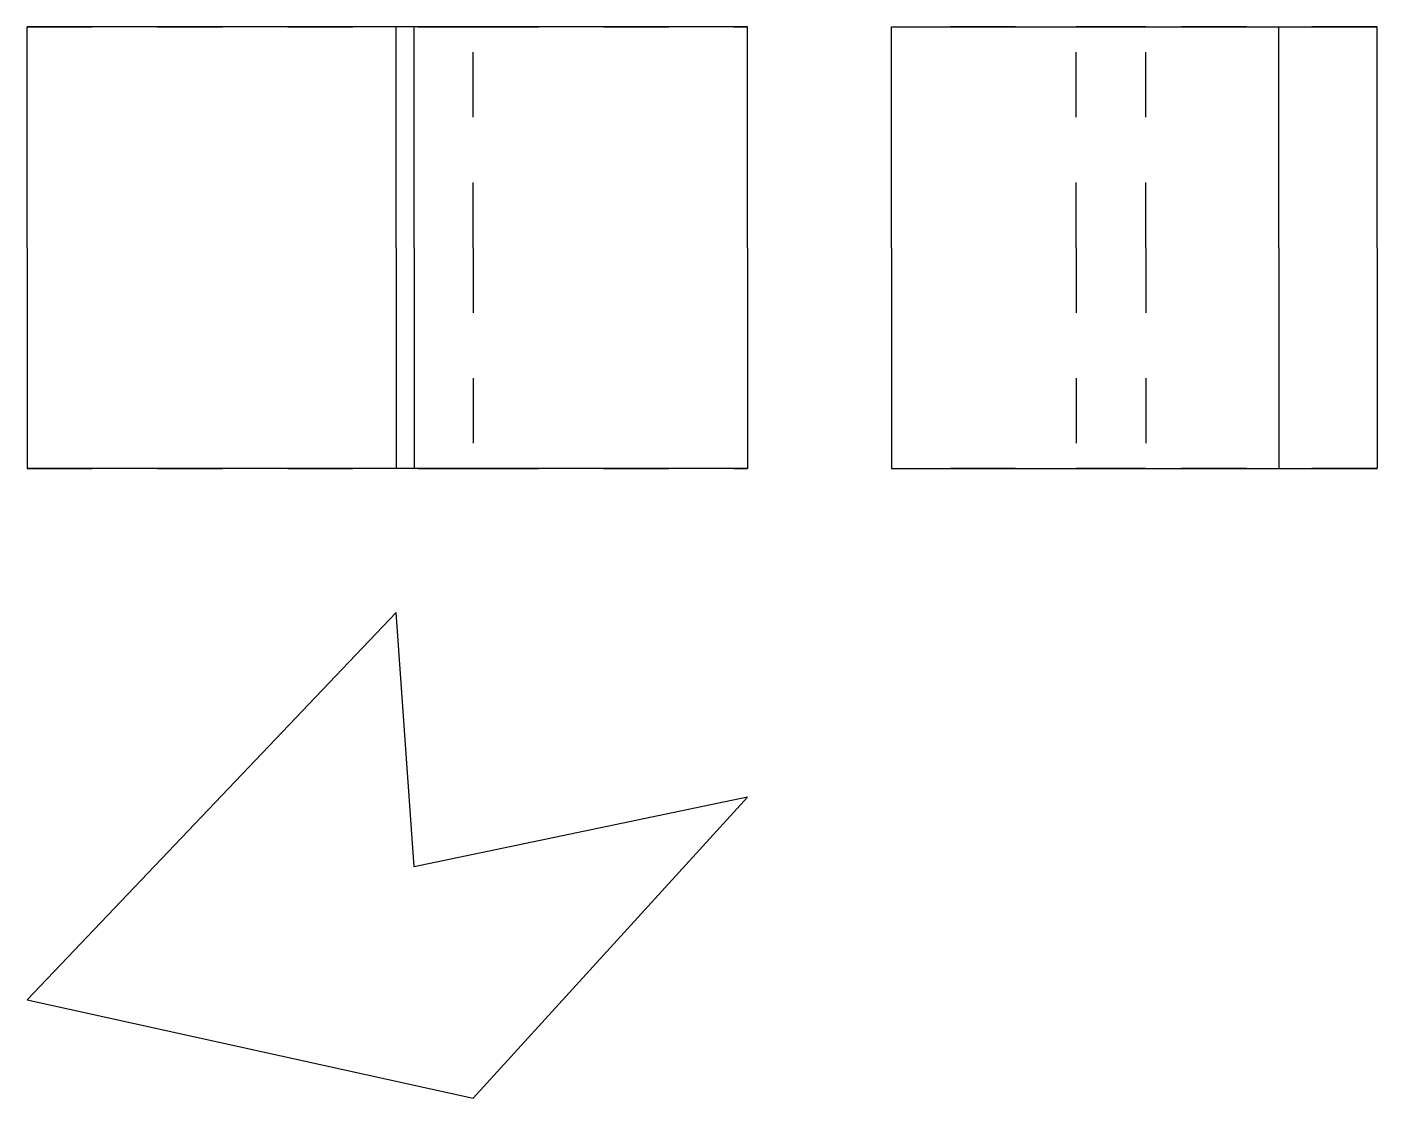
# Model space of a CAD drawing. Extents: x 0 to 2.07, y 0 to 1.64.
import ezdxf

# ---------------------------------------------------------------- set-up
doc = ezdxf.new("R2010")
doc.units = 0
doc.linetypes.add('HIDDEN', pattern=[0.055259, 0.036858, -0.018401])
for name, color, linetype in [('FRONT', 7, 'CONTINUOUS'), ('FRONT_HID', 7, 'HIDDEN'), ('LEFT', 7, 'CONTINUOUS'), ('LEFT_HID', 7, 'HIDDEN'), ('TOP', 7, 'CONTINUOUS')]:
    doc.layers.add(name, color=color, linetype=linetype)

msp = doc.modelspace()

# ---------------------------------------------------------------- linework, layer by layer
at = {"layer": 'FRONT'}
for p, q in [((0, 1.30457), (0, 1.643161)), ((0.566238, 1.643161), (0, 1.643161)), ((0.566238, 1.30457), (0.566238, 1.643161)), ((0.5942, 1.643161), (0.566238, 1.643161)), ((1.105194, 1.643161), (0.5942, 1.643161)), ((0.5942, 1.30457), (0.5942, 1.643161)), ((1.105194, 1.30457), (1.105194, 1.643161)), ((0, 1.30457), (0, 0.965979)), ((0.566238, 1.30457), (0.566238, 0.965979)), ((0.5942, 1.30457), (0.5942, 0.965979)), ((1.105194, 1.30457), (1.105194, 0.965979)), ((0.566238, 0.965979), (0, 0.965979)), ((0.5942, 0.965979), (0.566238, 0.965979)), ((1.105194, 0.965979), (0.5942, 0.965979))]:
    msp.add_line(p, q, dxfattribs=at)
at = {"layer": 'FRONT_HID', "linetype": 'HIDDEN'}
for p, q in [((0, 1.643161), (0.684524, 1.643161)), ((0.684524, 1.30457), (0.684524, 1.643161)), ((0.684524, 1.643161), (1.105194, 1.643161)), ((0.684524, 1.30457), (0.684524, 0.965979)), ((0, 0.965979), (0.684524, 0.965979)), ((0.684524, 0.965979), (1.105194, 0.965979))]:
    msp.add_line(p, q, dxfattribs=at)
at = {"layer": 'LEFT'}
for p, q in [((1.326233, 1.30457), (1.326233, 1.643161)), ((1.326233, 1.643161), (1.920661, 1.643161)), ((1.920661, 1.30457), (1.920661, 1.643161)), ((1.920661, 1.643161), (2.071173, 1.643161)), ((2.071173, 1.30457), (2.071173, 1.643161)), ((1.326233, 1.30457), (1.326233, 0.965979)), ((1.920661, 1.30457), (1.920661, 0.965979)), ((2.071173, 1.30457), (2.071173, 0.965979)), ((1.326233, 0.965979), (1.920661, 0.965979)), ((1.920661, 0.965979), (2.071173, 0.965979))]:
    msp.add_line(p, q, dxfattribs=at)
at = {"layer": 'LEFT_HID', "linetype": 'HIDDEN'}
for p, q in [((1.716705, 1.643161), (1.326233, 1.643161)), ((2.071173, 1.643161), (1.609572, 1.643161)), ((1.609572, 1.30457), (1.609572, 1.643161)), ((1.609572, 1.643161), (1.716705, 1.643161)), ((1.716705, 1.30457), (1.716705, 1.643161)), ((1.609572, 1.30457), (1.609572, 0.965979)), ((1.716705, 1.30457), (1.716705, 0.965979)), ((1.716705, 0.965979), (1.326233, 0.965979)), ((2.071173, 0.965979), (1.609572, 0.965979)), ((1.609572, 0.965979), (1.716705, 0.965979))]:
    msp.add_line(p, q, dxfattribs=at)
at = {"layer": 'TOP'}
for p, q in [((0.566238, 0.744941), (0, 0.150512)), ((0.5942, 0.354468), (0.566238, 0.744941)), ((1.105194, 0.461601), (0.5942, 0.354468)), ((0.684524, 0), (1.105194, 0.461601)), ((0, 0.150512), (0.684524, 0))]:
    msp.add_line(p, q, dxfattribs=at)

doc.saveas('drawing.dxf')
